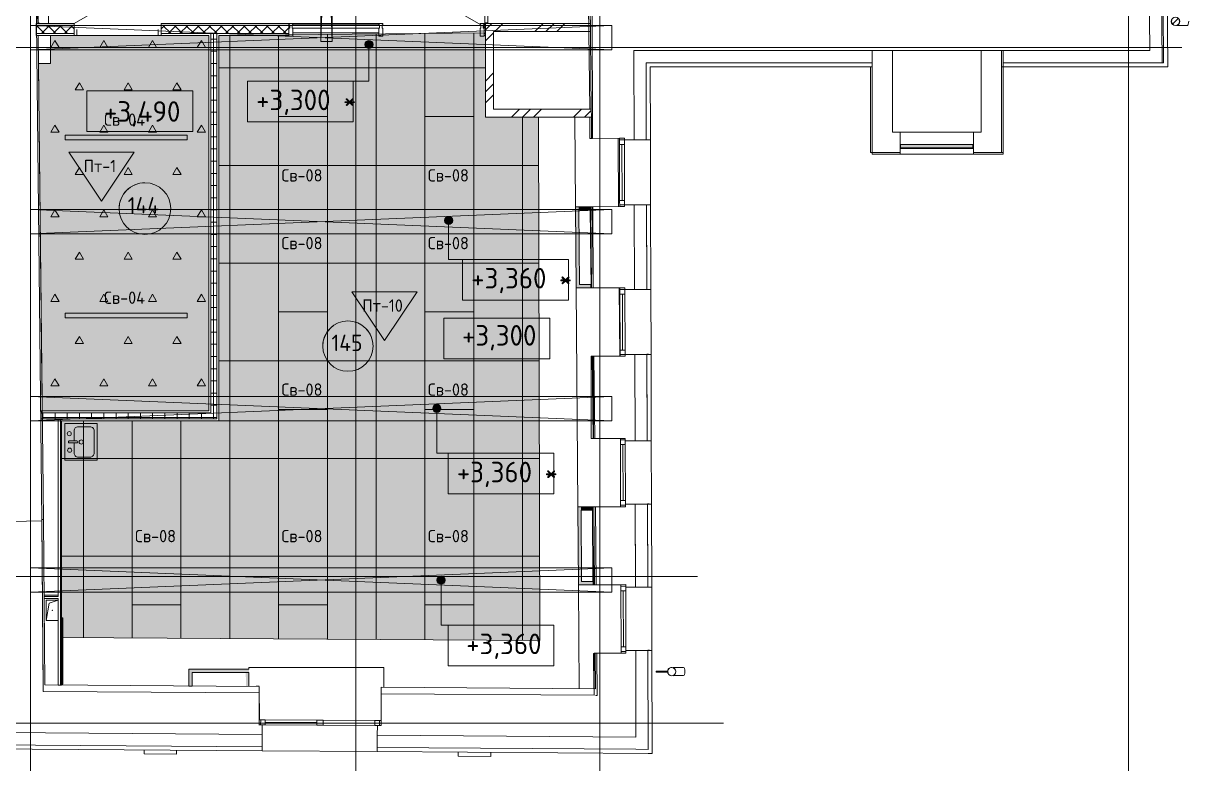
# Model space of a CAD drawing. Header units: millimetres. Extents: x -13069 to 207500, y -71366 to 56785.
# Drawn here: x 160737 to 175065, y 1474 to 10572 of the extents above; entities that cross this region are included whole.
import ezdxf

# ---------------------------------------------------------------- set-up
doc = ezdxf.new("R2010")
doc.units = ezdxf.units.MM
for name, color, linetype, true_color in [('PDF _зоны-номер помещения', 7, 'Continuous', 0xffffff), ('PDF _Ригели', 7, 'Continuous', 0x959595), ('PDF _светильники', 7, 'Continuous', 0xffffff)]:
    doc.layers.add(name, color=color, linetype=linetype, true_color=true_color)
for name, color, linetype in [('PDF _Подложка без мебели', 7, 'Continuous'), ('PDF _Потолки - марка', 7, 'Continuous'), ('PDF _Текст', 7, 'Continuous')]:
    doc.layers.add(name, color=color, linetype=linetype)
doc.layers.add('PDF _Потолки', color=7, linetype='Continuous', lineweight=5, true_color=0x535353)
doc.styles.add('PDF GOST Common', font='GOST_Common.ttf')

msp = doc.modelspace()

# ---------------------------------------------------------------- hatches: boundary and pattern name
at = {"layer": 'PDF _Потолки', "true_color": 0xffffff, "transparency": 33554559}
for points in [[(160923.521, 10078.243), (161073.32, 10078.243), (161073.32, 10420.342), (163017.021, 10420.342), (163017.021, 5810.443), (160971.025, 5810.443)], [(163142.021, 5685.443), (163142.021, 10420.342), (166419.523, 10456.442), (166419.523, 9417.843), (167070.42, 9417.843), (167088.725, 2987.445), (161194.023, 3025.842), (161194.023, 5685.443)]]:
    msp.add_hatch(color=7, dxfattribs=at).paths.add_polyline_path(points)
at = {"layer": 'PDF _Ригели', "transparency": 33554559}
for points in [[(165036.723, 10311.843), (165022.02, 10276.443), (164986.723, 10261.843), (164951.322, 10276.443), (164936.723, 10311.843), (164951.322, 10347.143), (164986.723, 10361.843), (165022.02, 10347.143)], [(166016.423, 8150.042), (166001.823, 8114.642), (165966.423, 8100.042), (165931.022, 8114.642), (165916.423, 8150.042), (165931.022, 8185.342), (165966.423, 8200.042), (166001.823, 8185.342)], [(165870.823, 5840.74), (165856.12, 5805.34), (165820.823, 5790.74), (165785.423, 5805.34), (165770.823, 5840.74), (165785.423, 5876.043), (165820.823, 5890.74), (165856.12, 5876.043)], [(165922.819, 3729.04), (165908.122, 3693.64), (165872.819, 3679.04), (165837.425, 3693.64), (165822.819, 3729.04), (165837.425, 3764.44), (165872.819, 3779.04), (165908.122, 3764.44)]]:
    msp.add_hatch(color=256, dxfattribs=at).paths.add_polyline_path(points)

# ---------------------------------------------------------------- linework, layer by layer
at = {"layer": 'PDF _зоны-номер помещения', "color": 7, "lineweight": 13}
for points in [[(162232.42, 8612.441, 0.414253536), (161914.72, 8294.842, 0.414187959), (162232.42, 7977.142, 0.414136409), (162550.022, 8294.842, 0.414202018)], [(164727.623, 6914.443, 0.414268282), (164418.223, 6605.041, 0.414211938), (164727.623, 6295.742, 0.414158922), (165036.924, 6605.041, 0.414215248)]]:
    msp.add_lwpolyline(points, format="xyb", close=True, dxfattribs=at)
at = {"layer": 'PDF _зоны-номер помещения', "color": 7, "lineweight": 0}
for centre, radius in [((162232.388, 8294.847), 317.635), ((164727.587, 6605.06), 309.337)]:
    msp.add_circle(centre, radius, dxfattribs=at)
at = {"layer": 'PDF _Подложка без мебели', "lineweight": 18}
for points in [[(164826.622, -7031.659, -0.414190219), (165226.622, -7431.659, -0.4141845), (164826.622, -7831.659, -0.4141845), (164426.622, -7431.659, -0.414190219), (164826.622, -7031.659), (164826.622, 46201.342)], [(167826.622, -7031.659, -0.414190219), (168226.622, -7431.659, -0.4141845), (167826.622, -7831.659, -0.4141845), (167426.622, -7431.659, -0.414190219), (167826.622, -7031.659), (167826.622, 46201.342)], [(174326.622, -7031.659, -0.414190219), (174726.622, -7431.659, -0.4141845), (174326.622, -7831.659, -0.4141845), (173926.622, -7431.659, -0.414190219), (174326.622, -7031.659), (174326.622, 46201.342), (174326.622, -6109.058)], [(160826.622, -7031.659, -0.414190219), (161226.622, -7431.659, -0.4141845), (160826.622, -7831.659, -0.4141845), (160426.622, -7431.659, -0.414190219), (160826.622, -7031.659), (160826.622, 23335.342)], [(107330.522, 10273.342, -0.414188812), (106930.522, 9873.342, -0.414281909), (106530.522, 10273.342, -0.414279097), (106930.522, 10673.342, -0.414186), (107330.522, 10273.342), (174981.919, 10273.342), (108862.323, 10273.342)], [(174954.82, 10596.243, 0.412647905), (174902.824, 10647.842, 0.413964686), (174850.822, 10595.443, 0.411927878), (174902.824, 10543.841, 0.413955066), (174954.82, 10596.243)], [(174852.824, 10595.443, 0.411227288), (174902.824, 10545.843, 0.4140015), (174952.824, 10596.243, 0.41260639), (174902.824, 10645.843, 0.4140015), (174852.824, 10595.443)], [(161361.222, 5415.142), (161361.222, 5291.741, 0.41487433), (161412.022, 5240.942), (161558.024, 5240.942, 0.41487433), (161608.824, 5291.741), (161608.824, 5563.94, 0.414874), (161558.024, 5614.739), (161412.022, 5614.739, 0.414874), (161361.222, 5563.94), (161361.222, 5440.545)], [(107330.522, 3773.339, -0.414186), (106930.522, 3373.339, -0.414279097), (106530.522, 3773.339, -0.414284722), (106930.522, 4173.339, -0.414191625), (107330.522, 3773.339), (169026.622, 3773.339)], [(168761.222, 2606.243, 0.411941619), (168709.22, 2657.842, 0.414681054), (168657.225, 2605.541, 0.412326457), (168709.22, 2553.845, 0.413932313), (168761.222, 2606.243)], [(168659.22, 2605.541, 0.412168404), (168709.22, 2555.841, 0.4140015), (168759.22, 2606.243, 0.411864223), (168709.22, 2655.841, 0.414779464), (168659.22, 2605.541)], [(107330.522, 1973.339, -0.414186), (106930.522, 1573.339, -0.414279097), (106530.522, 1973.339, -0.414284722), (106930.522, 2373.339, -0.414191625), (107330.522, 1973.339), (169345.121, 1973.339)]]:
    msp.add_lwpolyline(points, format="xyb", dxfattribs=at)
for points in [[(168243.321, 10237.841), (174585.02, 10237.841), (174575.621, 11399.941), (174562.321, 13044.943), (174541.319, 15633.743), (174526.823, 17428.643), (174406.822, 17427.743)], [(172762.022, 10037.841), (174807.322, 10037.841), (174796.324, 11401.742), (174783.024, 13046.643)], [(172782.023, 10087.841), (174756.919, 10087.841), (174746.324, 11401.342), (174733.024, 13046.142), (174753.019, 13046.243)], [(174563.023, 13044.943), (174576.322, 11399.941), (174585.722, 10237.841), (174585.02, 10237.841)], [(167725.224, 12875.942), (167731.419, 10837.841), (167711.424, 10837.744), (167705.223, 12875.842), (167725.224, 12875.942), (167731.419, 10837.841), (167736.521, 9158.642), (168066.52, 9159.643), (168066.819, 9083.642), (168068.919, 8395.642), (168128.923, 8395.843), (168126.823, 9083.843), (168126.524, 9159.841), (168126.823, 9083.843), (168066.819, 9083.642), (168066.52, 9159.643), (168126.524, 9159.841), (168066.52, 9159.643)], [(174726.322, 11401.141), (174736.924, 10087.841)], [(161362.022, 10570.342), (160894.523, 10570.342), (160894.523, 10420.342), (161053.324, 10420.342), (161073.32, 10420.342), (161362.022, 10420.342), (161362.022, 10570.342), (162288.725, 11105.343)], [(166362.022, 10553.341), (166352.024, 10553.341), (166352.024, 10570.342), (166402.024, 10570.342), (166402.024, 10553.341), (166392.021, 10553.341), (166392.021, 10513.342), (166402.024, 10513.342), (166402.024, 10413.342), (166352.024, 10413.342), (166352.024, 10513.342), (166362.022, 10513.342), (166362.022, 10553.341), (165309.825, 11160.842)], [(159043.223, 10813.543), (160516.221, 10813.543), (160516.221, 10783.541), (160515.922, 10783.541), (160513.822, 10968.743), (160893.821, 10972.943), (160966.02, 4456.64), (160586.021, 4452.343), (160586.021, 4456.64), (160586.521, 4456.64), (160586.521, 4476.641), (160585.82, 4476.641)], [(167701.322, 9417.843), (167703.923, 9158.541), (167723.924, 9158.541), (167721.324, 9417.843), (167720.219, 9517.843), (167706.724, 10837.841), (167686.723, 10837.643), (167686.924, 10817.843), (166409.52, 10817.843), (166409.52, 10576.342), (166449.522, 10576.342), (166449.522, 10777.841), (167687.321, 10777.841), (167700.224, 9517.843)], [(174936.021, 10632.342), (174866.722, 10563.043)], [(161362.022, 10545.342), (160894.523, 10545.342)], [(160928.819, 10582.342), (160928.923, 10570.342)], [(161397.02, 10495.342), (161397.02, 10420.342), (161362.022, 10420.342)], [(162432.023, 10420.342), (162397.02, 10420.342), (162397.02, 10495.342)], [(164002.024, 10545.342), (162432.023, 10545.342)], [(164052.024, 10553.341), (165107.023, 10553.341), (165117.021, 10553.341), (164042.021, 10553.341)], [(164052.024, 10570.342), (165107.023, 10570.342)], [(165117.021, 10553.341), (165117.021, 10513.342), (165107.023, 10513.342), (164052.024, 10513.342)], [(165107.023, 10513.342), (165107.023, 10413.342), (165157.023, 10413.342), (165157.023, 10513.342), (165147.02, 10513.342), (165147.02, 10553.341), (165157.023, 10553.341), (165157.023, 10570.342), (165107.023, 10570.342), (165107.023, 10553.341)], [(167720.219, 9517.843), (166519.523, 9517.843), (166519.523, 10470.342), (167712.022, 10470.342), (167712.022, 10570.342), (166419.523, 10570.342), (166402.024, 10570.342), (166402.024, 10420.342), (166419.523, 10420.342)], [(166419.523, 10545.342), (166402.024, 10545.342)], [(166419.523, 10576.342), (166419.523, 10570.342), (166419.523, 9417.843), (167721.324, 9417.843)], [(166419.523, 10491.442), (166498.423, 10570.342)], [(166533.421, 10470.342), (166633.421, 10570.342)], [(167026.823, 10470.342), (167126.823, 10570.342)], [(167161.821, 10470.342), (167261.821, 10570.342)], [(167296.72, 10470.342), (167396.72, 10570.342)], [(175049.424, 10547.042), (175006.919, 10546.743), (175001.225, 10546.643), (174995.622, 10546.643), (174990.123, 10546.542), (174984.721, 10546.542), (174979.423, 10546.441), (174974.321, 10546.441), (174969.224, 10546.343), (174964.323, 10546.343), (174959.623, 10546.343), (174955.021, 10546.243), (174950.523, 10546.243), (174946.22, 10546.243), (174942.124, 10546.142), (174938.224, 10546.142), (174934.422, 10546.142), (174930.821, 10546.041), (174927.525, 10546.041), (174924.321, 10546.041), (174921.324, 10546.041), (174918.62, 10545.941), (174916.221, 10545.941)], [(161362.022, 10445.342), (160894.523, 10445.342)], [(160965.824, 4473.339), (160985.82, 4473.541), (160919.92, 10420.642), (160899.925, 10420.342)], [(163117.021, 10445.342), (163117.021, 5710.443), (160957.023, 5710.443)], [(163042.021, 10445.342), (163042.021, 5785.443), (160957.023, 5785.443)], [(164002.024, 10445.342), (162432.023, 10445.342)], [(163042.021, 10378.341), (163117.021, 10378.341)], [(163077.024, 10445.342), (163077.024, 5785.443), (163077.024, 5710.443)], [(164052.024, 10453.341), (165107.023, 10453.341)], [(166419.523, 10445.342), (166402.024, 10445.342)], [(166419.523, 10356.542), (166519.523, 10456.542)], [(163042.021, 10228.341), (163117.021, 10228.341)], [(168393.321, 10237.841), (168393.321, 10238.342), (168243.321, 10237.942), (168246.623, 9140.142), (168126.622, 9139.843), (168066.624, 9139.642)], [(168449.021, 8340.743), (168446.623, 9140.743), (168443.919, 10037.841), (171152.024, 10037.841), (171152.024, 8983.941), (171172.02, 8983.941), (171172.02, 10237.841)], [(172367.021, 9033.941), (172367.021, 9036.444), (172369.523, 9038.943), (172409.324, 9038.943), (172412.022, 9041.641), (172412.022, 9081.442), (171522.02, 9081.442), (171519.523, 9083.941), (171517.021, 9083.941), (171517.021, 9233.941), (171422.02, 9233.941), (171422.02, 10237.841)], [(171567.021, 9033.941), (172367.021, 9033.941), (172417.021, 9033.941), (172417.021, 8983.941), (172512.022, 8983.941), (172762.022, 8983.941), (172762.022, 10237.841)], [(172512.022, 10237.841), (172512.022, 9233.941), (172417.021, 9233.941), (172417.021, 9083.941), (172417.021, 9033.941)], [(172782.023, 8983.941), (172782.023, 10237.841)], [(160923.521, 10098.242), (160923.521, 10078.243)], [(163042.021, 10078.341), (163117.021, 10078.341)], [(168393.724, 10087.942), (168396.421, 9195.242), (168396.623, 9140.643), (168393.724, 10087.942), (168443.724, 10088.043), (168443.724, 10087.841)], [(171172.02, 10087.841), (168393.724, 10087.841)], [(171172.02, 10037.841), (171152.024, 10037.841)], [(163042.021, 9928.341), (163117.021, 9928.341)], [(166419.523, 9863.043), (166519.523, 9963.043)], [(163042.021, 9778.341), (163117.021, 9778.341)], [(166419.523, 9728.143), (166519.523, 9828.143)], [(163042.021, 9628.341), (163117.021, 9628.341)], [(166419.523, 9593.243), (166519.523, 9693.243)], [(163042.021, 9478.341), (163117.021, 9478.341)], [(166837.62, 9517.843), (166737.62, 9417.843)], [(166972.624, 9517.843), (166872.624, 9417.843)], [(167107.524, 9517.843), (167007.524, 9417.843)], [(167601.023, 9517.843), (167501.023, 9417.843)], [(167720.219, 9502.243), (167635.923, 9417.843)], [(163042.021, 9328.341), (163117.021, 9328.341)], [(167639.421, 9417.843), (167517.521, 9416.943), (167525.822, 8318.441), (167533.421, 7320.742)], [(163042.021, 9178.341), (163117.021, 9178.341)], [(171517.021, 9233.941), (172417.021, 9233.941)], [(163042.021, 9028.341), (163117.021, 9028.341)], [(167736.521, 9158.642), (167709.422, 9158.441)], [(167732.621, 8318.542), (168055.821, 8321.041), (168049.424, 9159.542)], [(168096.824, 9083.743), (168098.924, 8395.742)], [(168246.623, 9140.142), (168446.623, 9140.743)], [(168246.623, 9140.142), (168246.623, 9140.142)], [(171517.021, 8963.943), (171517.021, 8983.941), (171517.021, 9033.941), (171517.021, 9083.941)], [(171522.02, 9081.442), (171522.02, 9041.641), (171524.723, 9038.943), (171564.524, 9038.943), (171567.021, 9036.444), (171567.021, 9033.941), (171517.021, 9033.941)], [(171519.523, 9083.941), (172414.524, 9083.941)], [(172412.022, 9041.641), (171522.02, 9041.641)], [(171564.524, 9038.943), (172369.523, 9038.943)], [(172367.021, 9036.444), (171567.021, 9036.444)], [(172412.022, 9081.442), (172414.524, 9083.941), (172417.021, 9083.941)], [(171517.021, 8983.941), (171172.02, 8983.941), (171172.02, 8963.943), (172782.023, 8963.943), (172782.023, 8983.941), (172762.022, 8983.941)], [(172417.021, 8983.941), (172417.021, 8963.943)], [(163042.021, 8878.341), (163117.021, 8878.341)], [(163042.021, 8728.341), (163117.021, 8728.341)], [(163042.021, 8578.341), (163117.021, 8578.341)], [(163042.021, 8428.341), (163117.021, 8428.341)], [(167561.021, 3674.041), (167553.819, 4630.743), (167533.421, 7320.742), (167714.323, 7320.742), (167714.323, 7360.742), (167573.124, 7360.742), (167566.124, 8278.442), (167714.323, 8278.442), (167714.323, 8318.441), (167525.822, 8318.441)], [(167742.82, 7319.842), (167732.621, 8318.643), (167712.62, 8318.542), (167722.819, 7319.842), (167742.124, 7319.842)], [(168069.12, 8319.644), (168129.124, 8319.842), (168128.923, 8395.843), (168129.124, 8319.842), (168069.12, 8319.644), (167739.122, 8318.643), (167742.124, 7319.842), (168072.123, 7320.843), (168072.422, 7244.842), (168074.522, 6556.842), (168134.52, 6557.043), (168132.42, 7245.043), (168132.121, 7321.041), (168132.42, 7245.043), (168072.422, 7244.842), (168072.123, 7320.843), (168132.121, 7321.041), (168072.123, 7320.843)], [(168072.221, 7300.842), (168132.225, 7301.043), (168252.22, 7301.443), (168249.021, 8340.142), (168129.02, 8339.843), (168069.023, 8339.642)], [(168454.624, 6502.041), (168452.22, 7302.041), (168449.021, 8340.743), (168249.021, 8340.142), (168252.22, 7301.443), (168452.22, 7302.041)], [(168399.021, 8340.643), (168399.021, 8343.243), (168419.023, 8343.243), (168419.023, 8340.743)], [(163042.021, 8278.341), (163117.021, 8278.341)], [(167722.819, 7320.642), (167718.425, 7320.642), (167706.321, 8278.442)], [(163042.021, 8128.341), (163117.021, 8128.341)], [(163042.021, 7978.341), (163117.021, 7978.341)], [(163042.021, 7828.341), (163117.021, 7828.341)], [(163042.021, 7678.341), (163117.021, 7678.341)], [(163042.021, 7528.341), (163117.021, 7528.341)], [(163042.021, 7378.341), (163117.021, 7378.341)], [(167760.221, 5470.941), (167717.424, 5470.544), (167720.024, 6480.642), (168069.725, 6483.242), (168063.42, 7320.843)], [(163042.021, 7228.341), (163117.021, 7228.341)], [(168102.421, 7244.943), (168104.521, 6556.942)], [(163042.021, 7078.341), (163117.021, 7078.341)], [(163042.021, 6928.341), (163117.021, 6928.341)], [(163042.021, 6778.341), (163117.021, 6778.341)], [(163042.021, 6628.341), (163117.021, 6628.341)], [(163042.021, 6478.341), (163117.021, 6478.341)], [(167744.725, 6479.843), (167731.419, 6479.843), (167741.819, 5470.843), (167747.819, 5470.843)], [(168074.723, 6480.844), (168134.721, 6481.042), (168134.52, 6557.043), (168134.721, 6481.042), (168074.723, 6480.844), (167744.725, 6479.843), (167747.819, 5470.843), (168077.824, 5471.844), (168078.019, 5395.843), (168080.119, 4707.842), (168140.123, 4708.044), (168138.023, 5396.044), (168137.822, 5472.039), (168138.023, 5396.044), (168078.019, 5395.843), (168077.824, 5471.844), (168137.822, 5472.039), (168077.824, 5471.844)], [(167761.821, 5470.941), (167751.42, 6479.843)], [(168137.919, 5442.04), (168257.92, 5442.443), (168254.624, 6501.443), (168134.623, 6501.043), (168074.62, 6500.842)], [(168460.221, 4663.043), (168457.92, 5443.041), (168454.624, 6502.041), (168254.624, 6501.443)], [(168404.624, 6501.843), (168404.624, 6505.242), (168424.62, 6505.343), (168424.62, 6501.943)], [(163042.021, 6328.341), (163117.021, 6328.341)], [(163042.021, 6178.341), (163117.021, 6178.341)], [(163042.021, 6028.344), (163117.021, 6028.344)], [(163042.021, 5878.344), (163117.021, 5878.344)], [(160977.024, 5785.443), (160977.024, 5710.443)], [(161127.024, 5785.443), (161127.024, 5710.443)], [(161277.024, 5785.443), (161277.024, 5710.443)], [(161427.024, 5785.443), (161427.024, 5710.443)], [(161577.024, 5785.443), (161577.024, 5710.443)], [(161727.024, 5785.443), (161727.024, 5710.443)], [(161877.024, 5785.443), (161877.024, 5710.443)], [(162027.024, 5785.443), (162027.024, 5710.443)], [(162177.024, 5785.443), (162177.024, 5710.443)], [(162327.024, 5785.443), (162327.024, 5710.443)], [(162477.024, 5785.443), (162477.024, 5710.443)], [(162627.024, 5785.443), (162627.024, 5710.443)], [(162777.024, 5785.443), (162777.024, 5710.443)], [(162927.024, 5785.443), (162927.024, 5710.443)], [(163117.021, 5728.344), (160971.932, 5728.344)], [(161167.021, 5710.443), (161167.021, 5685.443)], [(161194.023, 2440.74), (161194.023, 5710.443)], [(168078.019, 5395.843), (168077.421, 5471.844)], [(168077.824, 5451.843), (168137.822, 5452.044)], [(168108.024, 5395.941), (168110.124, 4707.94)], [(168257.92, 5442.443), (168457.92, 5443.041)], [(168257.92, 5442.443), (168257.92, 5442.443)], [(167734.123, 4590.74), (167734.123, 4630.743), (167553.819, 4630.743)], [(167740.721, 3714.044), (167734.123, 4590.74), (167594.12, 4590.74), (167600.724, 3714.044), (167742.32, 3714.044), (167742.32, 3674.041), (167561.021, 3674.041), (167570.719, 2396.24)], [(167734.123, 4630.639), (167750.419, 4630.841), (167760.319, 3673.144)], [(168080.32, 4631.842), (168140.324, 4632.043), (168140.123, 4708.044), (168140.324, 4632.043), (168080.32, 4631.842), (167750.322, 4630.841), (167753.221, 3673.144), (168083.219, 3674.145), (168083.525, 3598.144), (168085.624, 2910.144), (168145.622, 2910.345), (168143.522, 3598.339), (168143.223, 3674.34), (168143.522, 3598.339), (168083.525, 3598.144), (168083.219, 3674.145), (168143.223, 3674.34), (168083.219, 3674.145)], [(167780.32, 3673.242), (167770.42, 4630.944), (168080.32, 4633.343)], [(168080.32, 4651.843), (168140.324, 4652.044)], [(168143.321, 3644.342), (168263.322, 3644.641), (168260.221, 4662.445), (168140.22, 4662.042)], [(168465.721, 2865.24), (168463.322, 3645.245), (168460.221, 4663.043), (168260.221, 4662.445), (168263.224, 3689.843), (168263.322, 3644.641), (168463.322, 3645.245)], [(168410.221, 4662.841), (168410.221, 4665.844), (168430.223, 4665.942), (168430.223, 4662.945)], [(165135.423, 2003.24), (165059.422, 2003.741), (164423.423, 2008.239), (164347.422, 2008.74), (163711.424, 2013.244), (163635.423, 2013.745), (163637.724, 2343.743), (163636.723, 2343.743), (160981.919, 2362.341), (160966.02, 4456.64)], [(159842.222, 3986.645), (159842.222, 3866.644), (160460.52, 3866.644), (160475.724, 1855.841), (163674.223, 1833.441), (163675.022, 1953.442)], [(158202.22, 3716.644), (157003.221, 3716.644), (157002.22, 3716.644), (158202.22, 3716.644), (159842.222, 3716.644), (160311.619, 3716.644), (160326.823, 1706.939), (163672.123, 1683.544), (163673.124, 1683.441)], [(160312.022, 3666.644), (160262.022, 3666.241), (160276.823, 1707.244), (160276.42, 1657.244), (163672.819, 1633.441), (165087.724, 1623.541)], [(167753.221, 3674.041), (167741.02, 3673.944)], [(168083.323, 3654.144), (168143.321, 3654.345)], [(168113.523, 3598.242), (168115.623, 2910.241)], [(161167.021, 3543.243), (161167.021, 3530.242), (160993.223, 3530.242)], [(161018.724, 3233.239), (161056.224, 3445.739), (161167.021, 3482.641)], [(161217.723, 3267.84), (161217.723, 2452.74)], [(168085.82, 2834.143), (168085.624, 2910.144), (168085.82, 2834.143), (168145.823, 2834.344), (168145.622, 2910.345), (168145.823, 2834.344), (168085.82, 2834.143), (167755.821, 2833.142), (167757.42, 2314.941)], [(168415.721, 2865.142), (168415.721, 2868.743), (168435.722, 2868.841), (168435.722, 2865.142)], [(163635.02, 1953.741), (163711.021, 1953.24), (164347.02, 1948.742), (164423.02, 1948.242), (165059.019, 1943.743), (165135.02, 1943.243), (165059.019, 1943.743), (165059.422, 2003.741), (165135.423, 2003.24), (165135.02, 1943.243), (165135.423, 2003.24), (165137.724, 2333.239), (167757.42, 2314.941), (165137.724, 2333.239), (165138.224, 2413.244), (167773.423, 2394.842), (167768.919, 2833.142)], [(165090.025, 1943.542), (165089.122, 1823.541), (165087.724, 1623.541), (168419.621, 1600.244), (168419.621, 1598.541), (168469.621, 1598.644), (168465.721, 2865.24), (168265.721, 2864.642), (168267.424, 2311.34), (168269.023, 1801.342), (168265.721, 2864.642), (168145.719, 2864.343)], [(165088.121, 1673.541), (168269.419, 1651.342), (168419.419, 1650.244), (168415.721, 2865.142), (168419.419, 1650.244)], [(167750.822, 2394.94), (167747.52, 2826.342), (167756.022, 2826.44)], [(167774.223, 2314.739), (167774.223, 2314.044), (167794.224, 2314.245), (167788.92, 2833.239)], [(168085.722, 2854.144), (168145.719, 2854.345)], [(165171.122, 2413.043), (165171.122, 2655.944), (163511.125, 2655.944), (163511.125, 2633.941), (162771.824, 2633.941), (162771.824, 2426.745), (162811.821, 2426.745), (162811.821, 2593.945), (163511.125, 2593.945), (163511.125, 2424.639)], [(163511.125, 2426.745), (163511.125, 2593.945)], [(168658.323, 2610.54), (168519.12, 2609.442), (168519.224, 2599.444), (168658.421, 2600.543)], [(168721.824, 2655.944), (168723.124, 2656.042), (168725.822, 2656.042), (168728.624, 2656.042), (168731.724, 2656.042), (168735.02, 2656.042), (168738.523, 2656.14), (168742.222, 2656.14), (168746.025, 2656.14), (168750.12, 2656.243), (168754.319, 2656.243), (168758.72, 2656.243), (168763.224, 2656.341), (168767.924, 2656.341), (168772.819, 2656.341), (168777.824, 2656.445), (168782.92, 2656.445), (168788.121, 2656.445), (168793.425, 2656.542), (168798.924, 2656.542), (168804.423, 2656.64), (168810.124, 2656.64), (168812.425, 2656.64), (168854.924, 2657.043)], [(168855.723, 2557.043), (168813.224, 2556.64), (168807.524, 2556.64), (168802.024, 2556.542), (168796.519, 2556.542), (168791.124, 2556.542), (168785.82, 2556.445), (168780.619, 2556.445), (168775.621, 2556.341), (168770.719, 2556.341), (168765.922, 2556.341), (168761.32, 2556.243), (168756.919, 2556.243), (168752.623, 2556.243), (168748.423, 2556.14), (168744.523, 2556.14), (168740.824, 2556.14), (168737.223, 2556.14), (168733.824, 2556.042), (168730.619, 2556.042), (168727.72, 2556.042), (168724.925, 2556.042), (168722.624, 2555.944)], [(163598.625, 2426.745), (163638.621, 2426.745)], [(163638.322, 2423.742), (163641.423, 2013.745)], [(163634.019, 1953.741), (163635.02, 1953.741), (163635.423, 2013.745), (163635.02, 1953.741), (163711.021, 1953.24), (163711.424, 2013.244), (163635.423, 2013.745)], [(163655.424, 2013.641), (163655.021, 1953.643)], [(164347.221, 1978.741), (163711.222, 1983.239)], [(165059.22, 1973.742), (164423.222, 1978.24)], [(165059.422, 2003.741), (165135.423, 2003.741)], [(165115.422, 2003.442), (165115.025, 1943.444)], [(163672.819, 1633.441), (163674.223, 1833.441)], [(168269.023, 1801.342), (165089.122, 1823.541)], [(162222.325, 1643.64), (162222.02, 1593.64), (162622.02, 1590.844), (162622.325, 1640.844)], [(166084.019, 1616.644), (166083.72, 1566.644), (166483.72, 1563.842), (166484.019, 1613.842)], [(168419.419, 1650.244), (168419.419, 1650.244)]]:
    msp.add_lwpolyline(points, dxfattribs=at)
for points in [[(160918.919, 10570.642), (160913.822, 10968.441), (160893.821, 10968.142), (160898.924, 10570.342)], [(161207.023, 2440.74), (161207.023, 5685.443), (163142.021, 5685.443), (163142.021, 10420.342), (164002.024, 10420.342), (164002.024, 10570.342), (164002.024, 10553.341), (164012.022, 10553.341), (164012.022, 10513.342), (164002.024, 10513.342), (164002.024, 10413.342), (164052.024, 10413.342), (164052.024, 10513.342), (164042.021, 10513.342), (164042.021, 10553.341), (164052.024, 10553.341), (164052.024, 10570.342), (164002.024, 10570.342), (162432.023, 10570.342), (162432.023, 10420.342), (163017.021, 10420.342), (163017.021, 5810.443), (160957.023, 5810.443), (160957.023, 5685.443), (161167.021, 5685.443), (161167.021, 3543.243), (160993.223, 3543.243), (160993.223, 3503.24), (161167.021, 3503.24), (161167.021, 2440.74)], [(168069.12, 8319.644), (168068.919, 8395.642)], [(168402.024, 7360.241), (168402.22, 7301.843), (168399.021, 8340.643)], [(168074.723, 6480.844), (168074.522, 6556.842)], [(168407.621, 5525.244), (168407.92, 5442.84), (168404.624, 6501.843)], [(161246.922, 5652.844), (161246.922, 5202.844), (161646.922, 5202.844), (161646.922, 5652.844)], [(161246.922, 5202.844), (161646.922, 5202.844), (161646.922, 5652.844), (161246.922, 5652.844)], [(168080.32, 4631.842), (168080.119, 4707.842)], [(168413.224, 3690.24), (168413.322, 3645.141), (168410.221, 4662.841)], [(160981.224, 2362.341), (160981.919, 2362.341), (163637.724, 2343.743), (163638.322, 2423.742), (161001.322, 2442.242), (160985.923, 4473.541), (160965.922, 4473.443), (160981.321, 2442.34), (160981.724, 2442.34)], [(161167.021, 3233.239), (161018.724, 3233.239), (161018.724, 3483.239), (161167.021, 3483.239), (161018.724, 3483.239), (161018.724, 3233.239)], [(161224.62, 2452.642), (161224.62, 3267.84), (161208.72, 3267.84), (161208.72, 2452.74)], [(164347.02, 1948.742), (164347.422, 2008.74), (164423.423, 2008.239), (164423.02, 1948.242)]]:
    msp.add_lwpolyline(points, close=True, dxfattribs=at)
at = {"layer": 'PDF _Подложка без мебели', "color": 250, "lineweight": 18, "true_color": 0x1d1d1d}
for points in [[(160898.537, 10544.225), (160997.422, 10445.342)], [(160919.523, 10545.342), (160898.82, 10524.743)], [(161060.923, 10545.342), (160960.923, 10445.342)], [(161038.92, 10545.342), (161138.92, 10445.342)], [(161202.323, 10545.342), (161102.323, 10445.342)], [(161180.32, 10545.342), (161280.32, 10445.342)], [(161343.724, 10545.342), (161243.724, 10445.342)], [(161321.72, 10545.342), (161362.022, 10505.041)], [(162432.023, 10502.343), (162475.12, 10545.342)], [(162553.123, 10445.342), (162453.123, 10545.342)], [(162516.52, 10445.342), (162616.52, 10545.342)], [(162694.523, 10445.342), (162594.523, 10545.342)], [(162658.024, 10445.342), (162758.024, 10545.342)], [(162835.923, 10445.342), (162735.923, 10545.342)], [(162799.424, 10445.342), (162899.424, 10545.342)], [(162977.323, 10445.342), (162877.323, 10545.342)], [(162940.824, 10445.342), (163040.824, 10545.342)], [(163118.821, 10445.342), (163018.821, 10545.342)], [(163082.225, 10445.342), (163182.225, 10545.342)], [(163260.221, 10445.342), (163160.221, 10545.342)], [(163223.625, 10445.342), (163323.625, 10545.342)], [(163401.622, 10445.342), (163301.622, 10545.342)], [(163365.123, 10445.342), (163465.123, 10545.342)], [(163543.022, 10445.342), (163443.022, 10545.342)], [(163506.523, 10445.342), (163606.523, 10545.342)], [(163684.422, 10445.342), (163584.422, 10545.342)], [(163647.923, 10445.342), (163747.923, 10545.342)], [(163825.92, 10445.342), (163725.92, 10545.342)], [(163789.323, 10445.342), (163889.323, 10545.342)], [(163967.32, 10445.342), (163867.32, 10545.342)], [(163930.723, 10445.342), (164002.024, 10516.641)], [(166402.024, 10512.542), (166419.523, 10530.041)], [(166419.523, 10538.742), (166412.919, 10545.342)]]:
    msp.add_lwpolyline(points, dxfattribs=at)
at = {"layer": 'PDF _Подложка без мебели', "lineweight": 18}
for points in [[(161276.524, 5529.443, 0.413434182), (161301.921, 5504.04, 0.414826069), (161327.323, 5529.443, 0.414874279), (161301.921, 5554.84, 0.413482362)], [(161423.924, 5427.844, 0.414875184), (161449.321, 5402.441, 0.413382258), (161474.723, 5427.844, 0.413431229), (161449.321, 5453.24, 0.41492423)], [(161281.724, 5326.245, 0.413431892), (161307.121, 5300.842, 0.414824594), (161332.524, 5326.245, 0.414784967), (161307.121, 5351.641, 0.413392143)], [(161396.122, 5415.142), (161304.124, 5415.142, -0.416447908), (161291.423, 5427.844, -0.416446592), (161304.124, 5440.545), (161396.122, 5440.545, -0.413382921), (161408.824, 5427.844, -0.413384247)], [(161093.724, 3360.742, 0.420742638), (161091.221, 3358.239, 0.420331473), (161093.724, 3355.743, 0.419923073), (161096.22, 3358.239, 0.420333291)]]:
    msp.add_lwpolyline(points, format="xyb", close=True, dxfattribs=at)
for points in [[(175064.4, 10596.473), (175064.624, 10568.777), (175057.804, 10546.419), (175049.305, 10546.35)], [(161091.319, 3358.843), (161091.624, 3359.942), (161092.619, 3360.742), (161093.724, 3360.742)], [(161093.724, 3355.743), (161092.619, 3355.743), (161091.624, 3356.542), (161091.319, 3357.543)], [(161093.724, 3360.742), (161094.12, 3360.742), (161094.621, 3360.644), (161095.024, 3360.443)], [(161096.22, 3358.239), (161096.22, 3357.342), (161095.719, 3356.542), (161095.024, 3356.042)], [(168657.225, 2605.541), (168657.225, 2605.639), (168657.225, 2605.743), (168657.225, 2605.841)], [(168659.22, 2605.541), (168659.22, 2605.639), (168659.22, 2605.743), (168659.22, 2605.841)], [(168759.22, 2606.243), (168759.22, 2606.14), (168759.22, 2606.042), (168759.22, 2605.841)], [(168761.222, 2606.243), (168761.222, 2606.14), (168761.222, 2606.042), (168761.222, 2605.841)], [(168854.661, 2656.838), (168863.26, 2656.903), (168870.333, 2634.556), (168870.543, 2606.957)], [(168870.543, 2606.957), (168870.752, 2579.358), (168864.019, 2556.907), (168855.42, 2556.841)]]:
    msp.add_open_spline(points, degree=3, dxfattribs=at)
at = {"layer": 'PDF _Подложка без мебели', "lineweight": 0, "transparency": 33554559}
for points in [[(160898.222, 10570.342), (161362.022, 10570.342), (160898.521, 10545.342), (161362.022, 10545.342)], [(162432.023, 10570.342), (164002.024, 10570.342), (162432.023, 10545.342), (164002.024, 10545.342)], [(166419.523, 10545.342), (166402.024, 10545.342), (166419.523, 10570.342), (166402.024, 10570.342)], [(167565.824, 8318.441), (167573.124, 7360.742), (167525.822, 8318.441), (167533.122, 7360.742)], [(167566.124, 8278.442), (167565.824, 8318.441), (167713.023, 8278.442), (167712.62, 8318.441)], [(167714.323, 7360.742), (167714.323, 7320.742), (167533.122, 7360.742), (167533.421, 7320.742)], [(167593.821, 4630.743), (167600.724, 3714.044), (167553.819, 4630.743), (167560.722, 3714.044)], [(167594.12, 4590.74), (167593.821, 4630.743), (167734.123, 4590.74), (167733.824, 4630.743)], [(167561.021, 3674.041), (167560.722, 3714.044), (167742.32, 3674.041), (167742.32, 3714.044)], [(162811.821, 2429.54), (162772.624, 2429.84), (162811.821, 2633.941), (162771.824, 2633.941)], [(163511.125, 2593.945), (162811.821, 2593.945), (163511.125, 2633.941), (162811.821, 2633.941)], [(163512.62, 2429.54), (163473.32, 2429.84), (163512.62, 2633.941), (163472.624, 2633.941)]]:
    msp.add_solid(points, dxfattribs=at)
at = {"layer": 'PDF _Подложка без мебели', "color": 250, "lineweight": 0, "true_color": 0x3d3d3d, "transparency": 33554559}
for points in [[(172414.524, 9083.941), (172412.022, 9081.442), (171519.523, 9083.941), (171522.02, 9081.442)], [(172412.022, 9081.442), (172412.022, 9041.641), (171522.02, 9081.442), (171522.02, 9041.641)], [(172412.022, 9041.641), (172409.324, 9038.943), (171522.02, 9041.641), (171524.723, 9038.943)], [(172367.021, 9036.444), (171567.021, 9036.444), (172369.523, 9038.943), (171564.524, 9038.943)], [(171567.021, 9033.941), (171567.021, 9036.444), (172367.021, 9033.941), (172367.021, 9036.444)]]:
    msp.add_solid(points, dxfattribs=at)
at = {"layer": 'PDF _Потолки', "color": 7, "lineweight": 13}
for points in [[(160923.521, 10078.243), (160971.025, 5810.443), (163017.021, 5810.443), (163017.021, 10420.342), (161073.32, 10420.342), (161073.32, 10078.243)], [(161176.622, 10273.342), (161076.622, 10273.342), (161126.622, 10359.942)], [(163142.021, 5685.443), (161194.023, 5685.443), (161194.023, 3025.842), (167088.725, 2987.445), (167070.42, 9417.843), (166419.523, 9417.843), (166419.523, 10456.442), (163142.021, 10420.342)], [(161776.622, 10273.342), (161676.622, 10273.342), (161726.622, 10359.942)], [(162376.622, 10273.342), (162276.622, 10273.342), (162326.622, 10359.942)], [(162976.622, 10273.342), (162876.622, 10273.342), (162926.622, 10359.942)], [(161476.622, 9753.741), (161376.622, 9753.741), (161426.622, 9840.341)], [(162076.622, 9753.741), (161976.622, 9753.741), (162026.622, 9840.341)], [(162676.622, 9753.741), (162576.622, 9753.741), (162626.622, 9840.341)], [(161176.622, 9234.143), (161076.622, 9234.143), (161126.622, 9320.742)], [(161776.622, 9234.143), (161676.622, 9234.143), (161726.622, 9320.742)], [(162376.622, 9234.143), (162276.622, 9234.143), (162326.622, 9320.742)], [(162976.622, 9234.143), (162876.622, 9234.143), (162926.622, 9320.742)], [(161476.622, 8714.541), (161376.622, 8714.541), (161426.622, 8801.141)], [(162076.622, 8714.541), (161976.622, 8714.541), (162026.622, 8801.141)], [(162676.622, 8714.541), (162576.622, 8714.541), (162626.622, 8801.141)], [(161176.622, 8194.943), (161076.622, 8194.943), (161126.622, 8281.542)], [(161776.622, 8194.943), (161676.622, 8194.943), (161726.622, 8281.542)], [(162376.622, 8194.943), (162276.622, 8194.943), (162326.622, 8281.542)], [(162976.622, 8194.943), (162876.622, 8194.943), (162926.622, 8281.542)], [(161476.622, 7675.341), (161376.622, 7675.341), (161426.622, 7761.941)], [(162076.622, 7675.341), (161976.622, 7675.341), (162026.622, 7761.941)], [(162676.622, 7675.341), (162576.622, 7675.341), (162626.622, 7761.941)], [(161176.622, 7155.642), (161076.622, 7155.642), (161126.622, 7242.242)], [(161776.622, 7155.642), (161676.622, 7155.642), (161726.622, 7242.242)], [(162376.622, 7155.642), (162276.622, 7155.642), (162326.622, 7242.242)], [(162976.622, 7155.642), (162876.622, 7155.642), (162926.622, 7242.242)], [(161476.622, 6636.041), (161376.622, 6636.041), (161426.622, 6722.644)], [(162076.622, 6636.041), (161976.622, 6636.041), (162026.622, 6722.644)], [(162676.622, 6636.041), (162576.622, 6636.041), (162626.622, 6722.644)], [(161176.622, 6116.442), (161076.622, 6116.442), (161126.622, 6203.042)], [(161776.622, 6116.442), (161676.622, 6116.442), (161726.622, 6203.042)], [(162376.622, 6116.442), (162276.622, 6116.442), (162326.622, 6203.042)], [(162976.622, 6116.442), (162876.622, 6116.442), (162926.622, 6203.042)]]:
    msp.add_lwpolyline(points, close=True, dxfattribs=at)
for points in [[(163275.621, 3012.283), (163275.621, 10421.814)], [(163875.621, 3008.374), (163875.621, 10428.423)], [(164475.621, 3004.466), (164475.621, 10435.031)], [(165075.621, 3000.558), (165075.621, 10441.641)], [(165675.621, 2996.649), (165675.621, 10448.242)], [(166275.621, 2992.742), (166275.621, 10454.843)], [(166419.523, 10025.643), (163142.021, 10025.643)], [(166875.621, 2988.833), (166875.621, 9417.843)], [(167072.106, 8825.643), (163142.021, 8825.643)], [(167075.523, 7625.643), (163142.021, 7625.643)], [(167078.923, 6425.643), (163142.021, 6425.643)], [(161475.621, 3024.041), (161475.621, 5685.443)], [(162075.621, 3020.141), (162075.621, 5685.443)], [(162675.621, 3016.241), (162675.621, 5685.443)], [(167082.322, 5225.64), (161194.023, 5225.64)], [(167085.722, 4025.64), (161194.023, 4025.64)]]:
    msp.add_lwpolyline(points, dxfattribs=at)
at = {"layer": 'PDF _Потолки - марка', "lineweight": 13}
for points in [[(162098.521, 8988.241), (161298.521, 8988.241), (161698.521, 8388.241)], [(165577.421, 7273.541), (164777.421, 7273.541), (165177.421, 6673.541)]]:
    msp.add_lwpolyline(points, close=True, dxfattribs=at)
at = {"layer": 'PDF _Потолки - марка', "color": 7, "lineweight": 0, "true_color": 0xffffff, "transparency": 33554559}
for points in [[(162098.521, 8988.241), (161298.521, 8988.241), (161698.521, 8388.241)], [(165577.421, 7273.541), (164777.421, 7273.541), (165177.421, 6673.541)]]:
    msp.add_solid(points, dxfattribs=at)
at = {"layer": 'PDF _Ригели', "color": 7, "lineweight": 18}
for points in [[(164826.622, -2015.058), (164826.622, 46201.342)], [(167826.622, -2015.058), (167826.622, 46201.342)], [(174326.622, -2015.058), (174326.622, 46201.342)], [(160826.622, -2015.058), (160826.622, 23298.342)], [(108736.521, 10273.342), (174981.919, 10273.342)], [(108736.521, 3773.339), (161247.02, 3773.339)], [(108736.521, 1973.339), (169279.319, 1973.339)]]:
    msp.add_lwpolyline(points, dxfattribs=at)
at = {"layer": 'PDF _Ригели', "lineweight": 18}
for points in [[(161047.02, 14409.042), (160904.319, 10570.342), (161047.02, 10570.342)], [(160826.622, 10245.342), (160826.622, 10545.342), (167972.02, 10545.342), (167972.02, 10245.342)], [(161519.523, 9242.843), (161519.523, 9742.843), (162819.523, 9742.843), (162819.523, 9242.843)], [(163493.724, 9861.843), (163493.724, 9361.843), (164793.724, 9361.843), (164793.724, 9861.843)], [(160826.622, 7985.443), (160826.622, 8285.443), (167972.02, 8285.443), (167972.02, 7985.443)], [(167438.224, 7671.542), (167438.224, 7171.542), (166138.224, 7171.542), (166138.224, 7671.542)], [(165909.123, 6449.743), (165909.123, 6949.743), (167209.123, 6949.743), (167209.123, 6449.743)], [(160826.622, 5685.443), (160826.622, 5985.443), (167972.02, 5985.443), (167972.02, 5685.443)], [(167261.32, 5289.343), (167261.32, 4789.343), (165961.32, 4789.343), (165961.32, 5289.343)], [(160826.622, 3580.444), (160826.622, 3880.444), (167972.02, 3880.444), (167972.02, 3580.444)], [(167261.32, 3177.74), (167261.32, 2677.74), (165961.32, 2677.74), (165961.32, 3177.74)]]:
    msp.add_lwpolyline(points, close=True, dxfattribs=at)
for points in [[(164395.921, 14360.043), (164395.921, 10349.343), (164535.923, 14360.043), (164395.921, 14360.043), (164535.923, 10349.343), (164535.923, 14360.043)], [(160826.622, 10545.342), (167972.02, 10245.342)], [(167972.02, 10545.342), (160826.622, 10245.342)], [(164535.923, 10349.343), (164395.921, 10349.343)], [(164986.723, 10311.843), (164986.723, 9861.843), (164143.724, 9861.843)], [(160826.622, 8285.443), (167972.02, 7985.443)], [(167972.02, 8285.443), (160826.622, 7985.443)], [(165966.423, 8150.042), (165966.423, 7671.542), (166788.224, 7671.542)], [(160826.622, 5985.443), (167972.02, 5685.443)], [(167972.02, 5985.443), (160826.622, 5685.443)], [(165820.823, 5840.74), (165820.823, 5289.343), (166611.32, 5289.343)], [(160826.622, 3880.444), (167972.02, 3580.444)], [(167972.02, 3880.444), (160826.622, 3580.444)], [(165872.819, 3729.04), (165872.819, 3177.74), (166611.32, 3177.74)]]:
    msp.add_lwpolyline(points, dxfattribs=at)
for centre in [(164986.705, 10311.825), (165966.404, 8150.024), (165820.805, 5840.722), (165872.801, 3729.022)]:
    msp.add_circle(centre, 50.018, dxfattribs=at)
at = {"layer": 'PDF _светильники', "color": 7, "lineweight": 13}
for points in [[(163875.621, 8825.643), (164475.621, 8825.643), (164475.621, 9425.643), (163875.621, 9425.643)], [(165675.621, 8825.643), (166275.621, 8825.643), (166275.621, 9425.643), (165675.621, 9425.643)], [(162752.22, 9199.243), (161252.22, 9199.243), (161252.22, 9139.242), (162752.22, 9139.242)], [(163875.621, 7025.643), (164475.621, 7025.643), (164475.621, 7625.643), (163875.621, 7625.643)], [(165675.621, 7025.643), (166275.621, 7025.643), (166275.621, 7625.643), (165675.621, 7625.643)], [(162752.22, 7011.041), (161252.22, 7011.041), (161252.22, 6951.043), (162752.22, 6951.043)], [(163875.621, 5225.64), (164475.621, 5225.64), (164475.621, 5825.64), (163875.621, 5825.64)], [(165675.621, 5225.64), (166275.621, 5225.64), (166275.621, 5825.64), (165675.621, 5825.64)], [(162075.621, 3425.64), (162675.621, 3425.64), (162675.621, 4025.64), (162075.621, 4025.64)], [(163875.621, 3425.64), (164475.621, 3425.64), (164475.621, 4025.64), (163875.621, 4025.64)], [(165675.621, 3425.64), (166275.621, 3425.64), (166275.621, 4025.64), (165675.621, 4025.64)]]:
    msp.add_lwpolyline(points, close=True, dxfattribs=at)
at = {"layer": 'PDF _светильники', "color": 53, "lineweight": 0, "true_color": 0xf7e046, "transparency": 33554559}
for points in [[(163875.621, 8825.643), (164475.621, 8825.643), (163875.621, 9425.643), (164475.621, 9425.643)], [(165675.621, 8825.643), (166275.621, 8825.643), (165675.621, 9425.643), (166275.621, 9425.643)], [(162752.22, 9199.243), (161252.22, 9199.243), (162752.22, 9139.242), (161252.22, 9139.242)], [(163875.621, 7025.643), (164475.621, 7025.643), (163875.621, 7625.643), (164475.621, 7625.643)], [(165675.621, 7025.643), (166275.621, 7025.643), (165675.621, 7625.643), (166275.621, 7625.643)], [(162752.22, 7011.041), (161252.22, 7011.041), (162752.22, 6951.043), (161252.22, 6951.043)], [(163875.621, 5225.64), (164475.621, 5225.64), (163875.621, 5825.64), (164475.621, 5825.64)], [(165675.621, 5225.64), (166275.621, 5225.64), (165675.621, 5825.64), (166275.621, 5825.64)], [(162075.621, 3425.64), (162675.621, 3425.64), (162075.621, 4025.64), (162675.621, 4025.64)], [(163875.621, 3425.64), (164475.621, 3425.64), (163875.621, 4025.64), (164475.621, 4025.64)], [(165675.621, 3425.64), (166275.621, 3425.64), (165675.621, 4025.64), (166275.621, 4025.64)]]:
    msp.add_solid(points, dxfattribs=at)

# ---------------------------------------------------------------- texts
at = {"layer": 'PDF _Текст', "color": 252, "true_color": 0x959595, "char_height": 252.5097, "attachment_point": 4, "style": 'PDF GOST Common'}
for s, insert in [('+3,300 *', (163599.289, 9601.05)), ('+3,490', (161729.565, 9458.88)), ('+3,360 *', (166243.7, 7410.657)), ('+3,300', (166130.461, 6708.278)), ('+3,360 *', (166066.959, 5028.705)), ('+3,360', (166182.671, 2916.981))]:
    msp.add_mtext(s, dxfattribs=dict(at, insert=insert))
at = {"layer": 'PDF _Текст', "attachment_point": 4, "style": 'PDF GOST Common'}
for s, insert, char_height in [('Св-04', (161729.565, 9388.582), 151.5063), ('Пт-1', (161478.746, 8818.494), 151.5063), ('Св-08', (163910.44, 8703.488), 151.5063), ('Св-08', (165710.307, 8703.488), 151.5063), ('144', (162020.252, 8335.415), 202.0083), ('Св-08', (163910.44, 7870.932), 151.5063), ('Св-08', (165710.307, 7870.932), 151.5063), ('Св-04', (161729.565, 7200.303), 151.5063), ('Пт-10', (164904.562, 7103.996), 151.5063), ('145', (164525.327, 6645.611), 202.0083), ('Св-08', (163910.44, 6071.061), 151.5063), ('Св-08', (165710.307, 6071.061), 151.5063), ('Св-08', (162110.212, 4270.842), 151.5063), ('Св-08', (163910.44, 4270.842), 151.5063), ('Св-08', (165710.307, 4270.842), 151.5063)]:
    msp.add_mtext(s, dxfattribs=dict(at, insert=insert, char_height=char_height))

doc.saveas('drawing.dxf')
